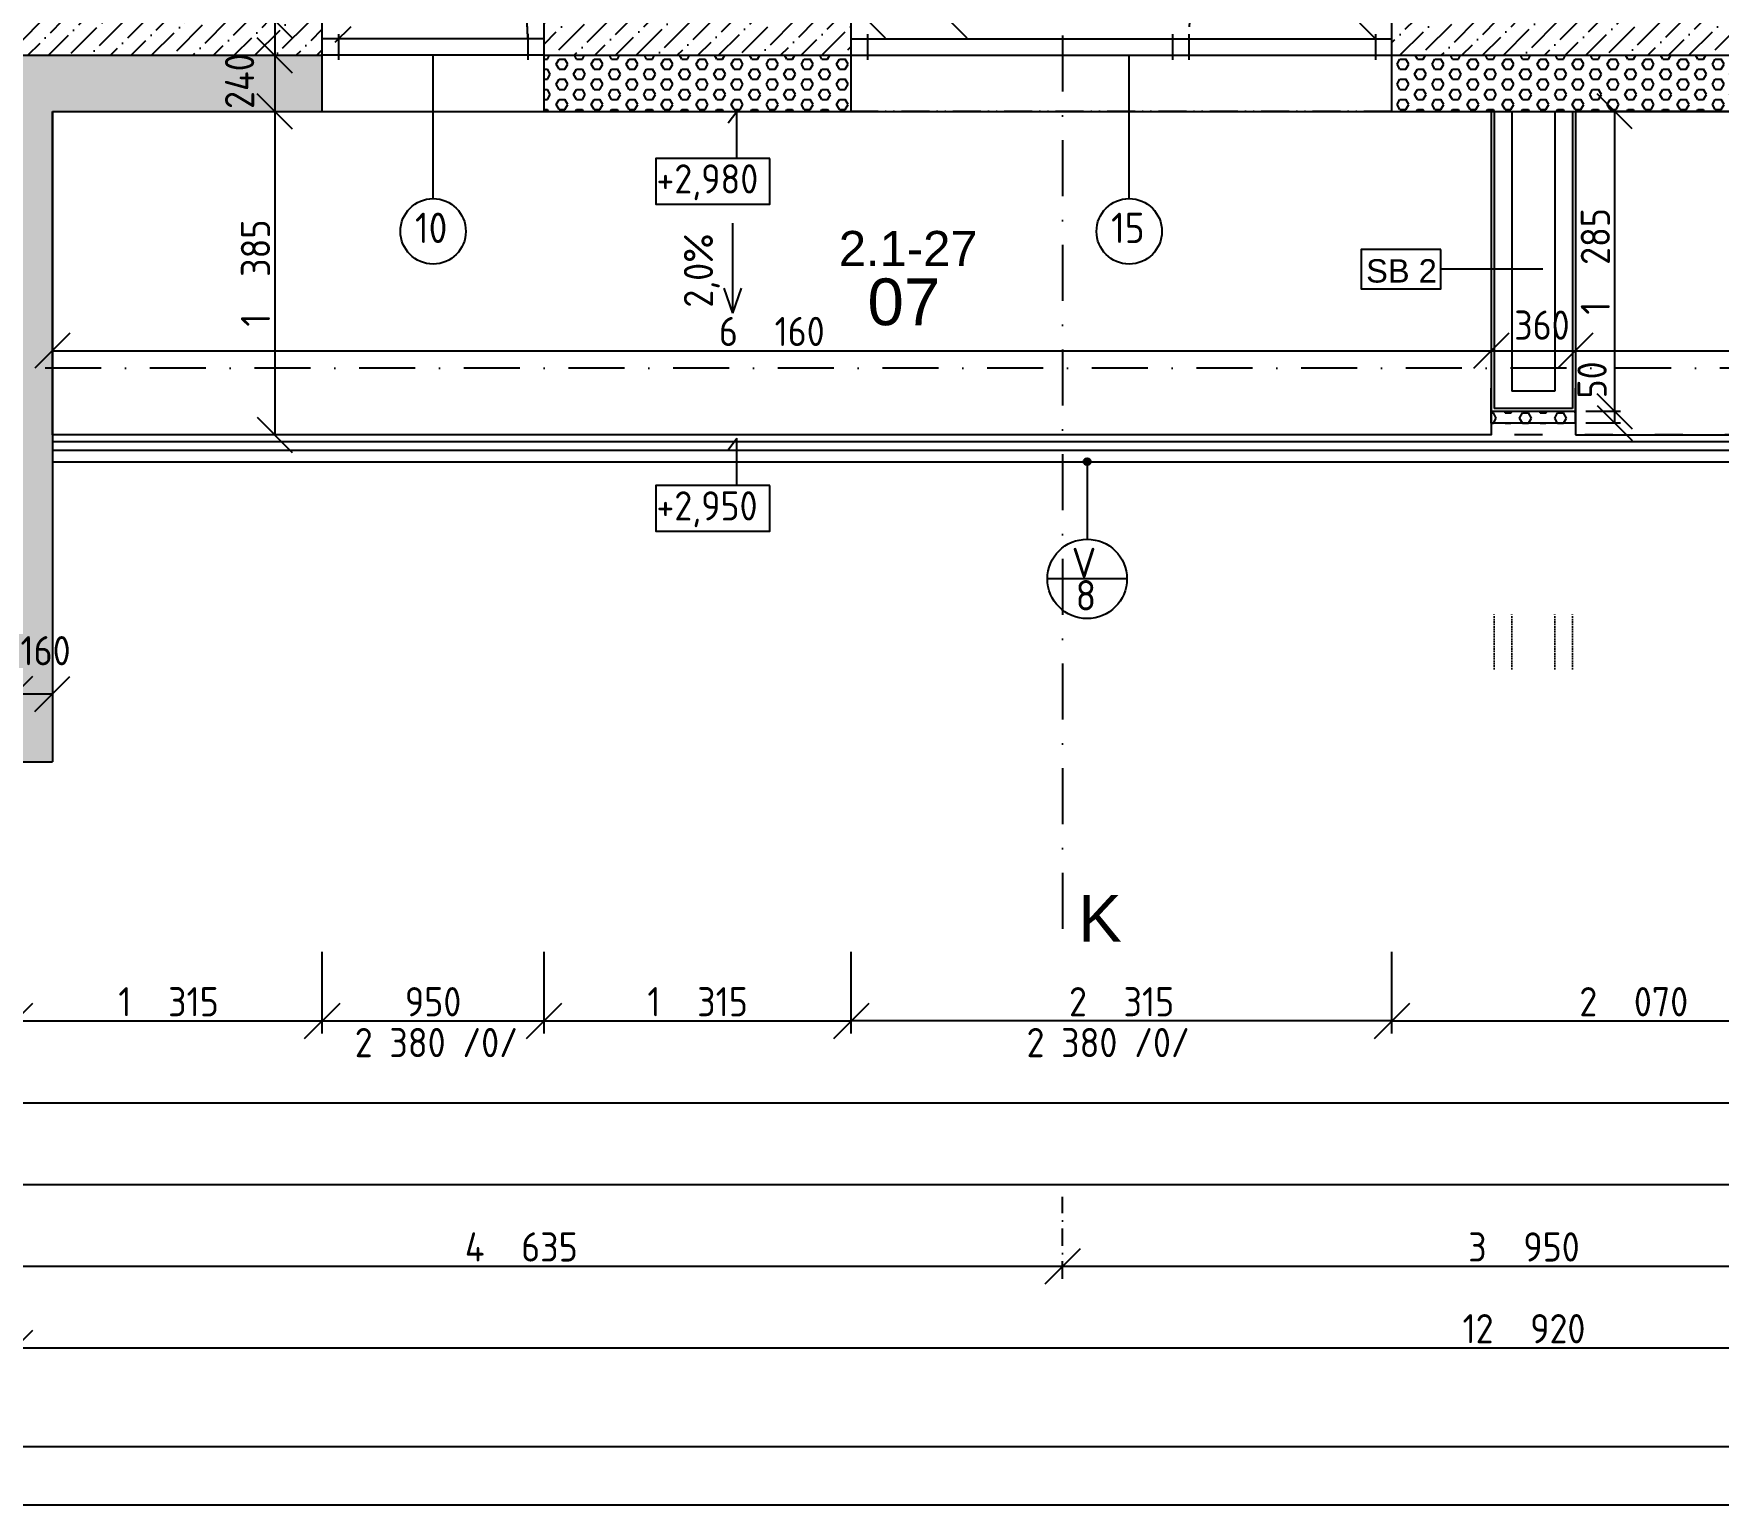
# Model space of a CAD drawing. Extents: x 4511820 to 5180432, y -1526536 to -944957.
# Drawn here: x 5027701 to 5034913, y -1263228 to -1256927 of the extents above; entities that cross this region are included whole.
import ezdxf

# ---------------------------------------------------------------- set-up
doc = ezdxf.new("R2010")
doc.units = 0
doc.header["$MEASUREMENT"] = 0
for name, pattern in [('ACAD_ISO03W100', [30, 12, -18]), ('ACAD_ISO07W100', [3.5, 0.5, -3]), ('ACAD_ISO12W100', [22, 12, -3, 0.5, -3, 0.5, -3]), ('BODKOCIARKOVANA_3', [5.6, 3, -1.3, 0, -1.3])]:
    doc.linetypes.add(name, pattern=pattern)
doc.layers.get('0').update_dxf_attribs({"linetype": 'CONTINUOUS'})
doc.layers.get('Defpoints').update_dxf_attribs({"color": 61, "linetype": 'CONTINUOUS'})
for name, color, linetype in [('KÓTY', 4, 'CONTINUOUS'), ('MÚRY', 1, 'CONTINUOUS'), ('OKNÁ', 143, 'CONTINUOUS'), ('osi', 253, 'CONTINUOUS'), ('Plochy', 41, 'CONTINUOUS'), ('POPIS', 7, 'CONTINUOUS'), ('POZEMOK', 7, 'CONTINUOUS'), ('TENKÁ', 7, 'CONTINUOUS'), ('ŠRAFY', 82, 'CONTINUOUS')]:
    doc.layers.add(name, color=color, linetype=linetype)
doc.styles.add('ARIAL', font='arial.ttf')
doc.styles.add('styl1', font='arial.ttf')
doc.styles.add('STYLE1', font='isocp.shx')
doc.dimstyles.new('STANDARD-50', dxfattribs={"dimtxt": 125, "dimasz": 150, "dimexe": 10, "dimexo": 200, "dimgap": 20, "dimtad": 1, "dimdsep": 46, "dimlunit": 6, "dimtxsty": 'STYLE1', "dimblk1": 'OBLIQUE', "dimblk2": 'OBLIQUE', "dimsah": 1, "dimcen": 2.5, "dimse1": 1, "dimse2": 1, "dimadec": 0, "dimazin": 0, "dimtfac": 1, "dimtmove": 1, "dimatfit": 3, "dimldrblk": 'OBLIQUE', "dimfxl": 1, "dimtolj": 1, "dimtzin": 0, "dimarcsym": 0})
pattern_1 = [(45, (524430.31, 212625.64), (33.1456304, 121.533978), [156.25, -31.25, 0, -31.25])]
pattern_2 = [(0, (0, -89070.035), (0, 43.3012702), [25, -50]), (120, (0, -89070.035), (-37.5, -21.6506351), [25, -50]), (60, (25, -89070.035), (-37.5, 21.6506351), [25, -50])]

# ---------------------------------------------------------------- blocks, each defined once
blk = doc.blocks.new('_OBLIQUE')
at = {"color": 0, "linetype": 'ByBlock'}
blk.add_line((-0.5, -0.5), (0.5, 0.5), dxfattribs=at)
blk = doc.blocks.new('*D13914')
at = {"layer": 'Defpoints', "color": 0}
for p in [(5027471, -1258359.2), (5032106, -1258359.2), (5032106, -1262203.9)]:
    blk.add_point(p, dxfattribs=at)
at = {"layer": 'KÓTY', "color": 0, "lineweight": -2}
blk.add_line((5027471, -1262203.9), (5032106, -1262203.9), dxfattribs=at)
at = {"layer": 'KÓTY', "color": 0, "linetype": 'ByBlock', "lineweight": -2, "xscale": 150, "yscale": 150, "zscale": 150, "rotation": 180}
blk.add_blockref('_OBLIQUE', (5027471, -1262203.9), dxfattribs=at)
at = {"layer": 'KÓTY', "color": 0, "linetype": 'ByBlock', "lineweight": -2, "xscale": 150, "yscale": 150, "zscale": 150}
blk.add_blockref('_OBLIQUE', (5032106, -1262203.9), dxfattribs=at)
at = {"layer": 'KÓTY', "color": 0, "insert": (5029788.5, -1262121.4), "char_height": 125, "attachment_point": 5, "style": 'STYLE1'}
blk.add_mtext('\\A1;4ﾠ635', dxfattribs=at)
blk = doc.blocks.new('*D13915')
at = {"layer": 'Defpoints', "color": 0}
for p in [(5032106, -1258359.2), (5036056, -1258359.2), (5036056, -1262203.9)]:
    blk.add_point(p, dxfattribs=at)
at = {"layer": 'KÓTY', "color": 0, "lineweight": -2}
blk.add_line((5032106, -1262203.9), (5036056, -1262203.9), dxfattribs=at)
at = {"layer": 'KÓTY', "color": 0, "linetype": 'ByBlock', "lineweight": -2, "xscale": 150, "yscale": 150, "zscale": 150, "rotation": 180}
blk.add_blockref('_OBLIQUE', (5032106, -1262203.9), dxfattribs=at)
at = {"layer": 'KÓTY', "color": 0, "linetype": 'ByBlock', "lineweight": -2, "xscale": 150, "yscale": 150, "zscale": 150}
blk.add_blockref('_OBLIQUE', (5036056, -1262203.9), dxfattribs=at)
at = {"layer": 'KÓTY', "color": 0, "insert": (5034081, -1262121.4), "char_height": 125, "attachment_point": 5, "style": 'STYLE1'}
blk.add_mtext('\\A1;3ﾠ950', dxfattribs=at)
blk = doc.blocks.new('*D13931')
at = {"layer": 'Defpoints', "color": 0}
for p in [(5040541, -1256869.2), (5027621, -1258104.2), (5040541, -1262553.9)]:
    blk.add_point(p, dxfattribs=at)
at = {"layer": 'KÓTY', "color": 0, "lineweight": -2}
blk.add_line((5027621, -1262553.9), (5040541, -1262553.9), dxfattribs=at)
at = {"layer": 'KÓTY', "color": 0, "linetype": 'ByBlock', "lineweight": -2, "xscale": 150, "yscale": 150, "zscale": 150, "rotation": 180}
blk.add_blockref('_OBLIQUE', (5027621, -1262553.9), dxfattribs=at)
at = {"layer": 'KÓTY', "color": 0, "linetype": 'ByBlock', "lineweight": -2, "xscale": 150, "yscale": 150, "zscale": 150}
blk.add_blockref('_OBLIQUE', (5040541, -1262553.9), dxfattribs=at)
at = {"layer": 'KÓTY', "color": 0, "insert": (5034081, -1262471.4), "char_height": 125, "attachment_point": 5, "style": 'STYLE1'}
blk.add_mtext('\\A1;12ﾠ920', dxfattribs=at)
blk = doc.blocks.new('*D13935')
at = {"layer": 'Defpoints', "color": 0}
for p in [(5007451, -1258359.2), (5040921, -1258424.2), (5040921, -1261503.9)]:
    blk.add_point(p, dxfattribs=at)
at = {"layer": 'KÓTY', "color": 0, "lineweight": -2}
blk.add_line((5007451, -1261503.9), (5040921, -1261503.9), dxfattribs=at)
at = {"layer": 'KÓTY', "color": 0, "linetype": 'ByBlock', "lineweight": -2, "xscale": 150, "yscale": 150, "zscale": 150, "rotation": 180}
blk.add_blockref('_OBLIQUE', (5007451, -1261503.9), dxfattribs=at)
at = {"layer": 'KÓTY', "color": 0, "linetype": 'ByBlock', "lineweight": -2, "xscale": 150, "yscale": 150, "zscale": 150}
blk.add_blockref('_OBLIQUE', (5040921, -1261503.9), dxfattribs=at)
at = {"layer": 'KÓTY', "color": 0, "insert": (5024186, -1261421.4), "char_height": 125, "attachment_point": 5, "style": 'STYLE1'}
blk.add_mtext('\\A1;33ﾠ470', dxfattribs=at)
blk = doc.blocks.new('*D13936')
at = {"layer": 'Defpoints', "color": 0}
for p in [(4980571, -1255834.2), (5040921, -1255834.2), (5040921, -1261853.9)]:
    blk.add_point(p, dxfattribs=at)
at = {"layer": 'KÓTY', "color": 0, "lineweight": -2}
blk.add_line((4980571, -1261853.9), (5040921, -1261853.9), dxfattribs=at)
at = {"layer": 'KÓTY', "color": 0, "linetype": 'ByBlock', "lineweight": -2, "xscale": 150, "yscale": 150, "zscale": 150, "rotation": 180}
blk.add_blockref('_OBLIQUE', (4980571, -1261853.9), dxfattribs=at)
at = {"layer": 'KÓTY', "color": 0, "linetype": 'ByBlock', "lineweight": -2, "xscale": 150, "yscale": 150, "zscale": 150}
blk.add_blockref('_OBLIQUE', (5040921, -1261853.9), dxfattribs=at)
at = {"layer": 'KÓTY', "color": 0, "insert": (5010746, -1261771.4), "char_height": 125, "attachment_point": 5, "style": 'STYLE1'}
blk.add_mtext('\\A1;60ﾠ350', dxfattribs=at)
blk = doc.blocks.new('*D14094')
at = {"layer": 'Defpoints', "color": 0}
for p in [(5033516, -1257044.2), (5035586, -1257044.2), (5035586, -1261153.9)]:
    blk.add_point(p, dxfattribs=at)
at = {"layer": 'KÓTY', "color": 0, "lineweight": -2}
blk.add_line((5033516, -1261153.9), (5035586, -1261153.9), dxfattribs=at)
at = {"layer": 'KÓTY', "color": 0, "linetype": 'ByBlock', "lineweight": -2, "xscale": 150, "yscale": 150, "zscale": 150, "rotation": 180}
blk.add_blockref('_OBLIQUE', (5033516, -1261153.9), dxfattribs=at)
at = {"layer": 'KÓTY', "color": 0, "linetype": 'ByBlock', "lineweight": -2, "xscale": 150, "yscale": 150, "zscale": 150}
blk.add_blockref('_OBLIQUE', (5035586, -1261153.9), dxfattribs=at)
at = {"layer": 'KÓTY', "color": 0, "insert": (5034551, -1261071.4), "char_height": 125, "attachment_point": 5, "style": 'STYLE1'}
blk.add_mtext('\\A1;2ﾠ070', dxfattribs=at)
blk = doc.blocks.new('*D14095')
at = {"layer": 'Defpoints', "color": 0}
for p in [(5031201, -1257019.2), (5033516, -1257064.2), (5031201, -1261153.9)]:
    blk.add_point(p, dxfattribs=at)
at = {"layer": 'KÓTY', "color": 0, "lineweight": -2}
blk.add_line((5033516, -1261153.9), (5031201, -1261153.9), dxfattribs=at)
at = {"layer": 'KÓTY', "color": 0, "linetype": 'ByBlock', "lineweight": -2, "xscale": 150, "yscale": 150, "zscale": 150, "rotation": 180}
blk.add_blockref('_OBLIQUE', (5031201, -1261153.9), dxfattribs=at)
at = {"layer": 'KÓTY', "color": 0, "linetype": 'ByBlock', "lineweight": -2, "xscale": 150, "yscale": 150, "zscale": 150}
blk.add_blockref('_OBLIQUE', (5033516, -1261153.9), dxfattribs=at)
at = {"layer": 'KÓTY', "color": 0, "insert": (5032358.5, -1261071.4), "char_height": 125, "attachment_point": 5, "style": 'STYLE1'}
blk.add_mtext('\\A1;2ﾠ315', dxfattribs=at)
blk = doc.blocks.new('*D14096')
at = {"layer": 'Defpoints', "color": 0}
for p in [(5031201, -1257019.2), (5029886, -1257056.7), (5031201, -1261153.9)]:
    blk.add_point(p, dxfattribs=at)
at = {"layer": 'KÓTY', "color": 0, "lineweight": -2}
blk.add_line((5029886, -1261153.9), (5031201, -1261153.9), dxfattribs=at)
at = {"layer": 'KÓTY', "color": 0, "linetype": 'ByBlock', "lineweight": -2, "xscale": 150, "yscale": 150, "zscale": 150, "rotation": 180}
blk.add_blockref('_OBLIQUE', (5029886, -1261153.9), dxfattribs=at)
at = {"layer": 'KÓTY', "color": 0, "linetype": 'ByBlock', "lineweight": -2, "xscale": 150, "yscale": 150, "zscale": 150}
blk.add_blockref('_OBLIQUE', (5031201, -1261153.9), dxfattribs=at)
at = {"layer": 'KÓTY', "color": 0, "insert": (5030543.5, -1261071.4), "char_height": 125, "attachment_point": 5, "style": 'STYLE1'}
blk.add_mtext('\\A1;1ﾠ315', dxfattribs=at)
blk = doc.blocks.new('*D14097')
at = {"layer": 'Defpoints', "color": 0}
for p in [(5029886, -1257019.2), (5028936, -1257056.7), (5029886, -1261153.9)]:
    blk.add_point(p, dxfattribs=at)
at = {"layer": 'KÓTY', "color": 0, "lineweight": -2}
blk.add_line((5028936, -1261153.9), (5029886, -1261153.9), dxfattribs=at)
at = {"layer": 'KÓTY', "color": 0, "linetype": 'ByBlock', "lineweight": -2, "xscale": 150, "yscale": 150, "zscale": 150, "rotation": 180}
blk.add_blockref('_OBLIQUE', (5028936, -1261153.9), dxfattribs=at)
at = {"layer": 'KÓTY', "color": 0, "linetype": 'ByBlock', "lineweight": -2, "xscale": 150, "yscale": 150, "zscale": 150}
blk.add_blockref('_OBLIQUE', (5029886, -1261153.9), dxfattribs=at)
at = {"layer": 'KÓTY', "color": 0, "insert": (5029411, -1261071.4), "char_height": 125, "attachment_point": 5, "style": 'STYLE1'}
blk.add_mtext('\\A1;950', dxfattribs=at)
blk = doc.blocks.new('*D14098')
at = {"layer": 'Defpoints', "color": 0}
for p in [(5027621, -1257044.2), (5028936, -1257044.2), (5028936, -1261153.9)]:
    blk.add_point(p, dxfattribs=at)
at = {"layer": 'KÓTY', "color": 0, "lineweight": -2}
blk.add_line((5027621, -1261153.9), (5028936, -1261153.9), dxfattribs=at)
at = {"layer": 'KÓTY', "color": 0, "linetype": 'ByBlock', "lineweight": -2, "xscale": 150, "yscale": 150, "zscale": 150, "rotation": 180}
blk.add_blockref('_OBLIQUE', (5027621, -1261153.9), dxfattribs=at)
at = {"layer": 'KÓTY', "color": 0, "linetype": 'ByBlock', "lineweight": -2, "xscale": 150, "yscale": 150, "zscale": 150}
blk.add_blockref('_OBLIQUE', (5028936, -1261153.9), dxfattribs=at)
at = {"layer": 'KÓTY', "color": 0, "insert": (5028278.5, -1261071.4), "char_height": 125, "attachment_point": 5, "style": 'STYLE1'}
blk.add_mtext('\\A1;1ﾠ315', dxfattribs=at)
blk = doc.blocks.new('*D19265')
at = {"layer": 'Defpoints', "color": 0}
for p in [(5033941, -1258284), (5034301, -1258284), (5034301, -1258284)]:
    blk.add_point(p, dxfattribs=at)
at = {"layer": 'KÓTY', "color": 0, "lineweight": -2}
blk.add_line((5033941, -1258284), (5034301, -1258284), dxfattribs=at)
at = {"layer": 'KÓTY', "color": 0, "linetype": 'ByBlock', "lineweight": -2, "xscale": 150, "yscale": 150, "zscale": 150, "rotation": 180}
blk.add_blockref('_OBLIQUE', (5033941, -1258284), dxfattribs=at)
at = {"layer": 'KÓTY', "color": 0, "linetype": 'ByBlock', "lineweight": -2, "xscale": 150, "yscale": 150, "zscale": 150}
blk.add_blockref('_OBLIQUE', (5034301, -1258284), dxfattribs=at)
at = {"layer": 'KÓTY', "color": 0, "insert": (5034158, -1258174.5), "char_height": 125, "attachment_point": 5, "style": 'STYLE1'}
blk.add_mtext('\\A1;360', dxfattribs=at)
blk = doc.blocks.new('*D31236')
at = {"layer": 'Defpoints', "color": 0}
for p in [(5027621, -1253484.2), (5027621, -1256869.2), (5028733, -1256869.2)]:
    blk.add_point(p, dxfattribs=at)
at = {"layer": 'KÓTY', "color": 0, "lineweight": -2}
blk.add_line((5028733, -1253484.2), (5028733, -1256869.2), dxfattribs=at)
at = {"layer": 'KÓTY', "color": 0, "linetype": 'ByBlock', "lineweight": -2, "xscale": 150, "yscale": 150, "zscale": 150}
for p, rotation in [((5028733, -1253484.2), 90), ((5028733, -1256869.2), 270)]:
    blk.add_blockref('_OBLIQUE', p, dxfattribs=dict(at, rotation=rotation))
at = {"layer": 'KÓTY', "color": 0, "insert": (5028650.5, -1255176.7), "char_height": 125, "attachment_point": 5, "rotation": 90, "style": 'STYLE1'}
blk.add_mtext('\\A1;3ﾠ385', dxfattribs=at)
blk = doc.blocks.new('*D31239')
at = {"layer": 'Defpoints', "color": 0}
for p in [(5030736, -1253369.2), (5030736, -1256869.2), (5031271, -1256869.2)]:
    blk.add_point(p, dxfattribs=at)
at = {"layer": 'KÓTY', "color": 0, "lineweight": -2}
blk.add_line((5031271, -1253369.2), (5031271, -1256869.2), dxfattribs=at)
at = {"layer": 'KÓTY', "color": 0, "linetype": 'ByBlock', "lineweight": -2, "xscale": 150, "yscale": 150, "zscale": 150}
for p, rotation in [((5031271, -1253369.2), 90), ((5031271, -1256869.2), 270)]:
    blk.add_blockref('_OBLIQUE', p, dxfattribs=dict(at, rotation=rotation))
at = {"layer": 'KÓTY', "color": 0, "insert": (5031188.5, -1255119.2), "char_height": 125, "attachment_point": 5, "rotation": 90, "style": 'STYLE1'}
blk.add_mtext('\\A1;3ﾠ500', dxfattribs=at)
blk = doc.blocks.new('*D31278')
at = {"layer": 'Defpoints', "color": 0}
for p in [(5030736, -1251794.2), (5031621, -1251794.2), (5030736, -1256869.2)]:
    blk.add_point(p, dxfattribs=at)
at = {"layer": 'KÓTY', "color": 0, "lineweight": -2}
blk.add_line((5031621, -1256869.2), (5031621, -1251794.2), dxfattribs=at)
at = {"layer": 'KÓTY', "color": 0, "linetype": 'ByBlock', "lineweight": -2, "xscale": 150, "yscale": 150, "zscale": 150}
for p, rotation in [((5031621, -1251794.2), 90), ((5031621, -1256869.2), 270)]:
    blk.add_blockref('_OBLIQUE', p, dxfattribs=dict(at, rotation=rotation))
at = {"layer": 'KÓTY', "color": 0, "insert": (5031538.5, -1254331.7), "char_height": 125, "attachment_point": 5, "rotation": 90, "style": 'STYLE1'}
blk.add_mtext('\\A1;5ﾠ075', dxfattribs=at)
blk = doc.blocks.new('*D31462')
at = {"layer": 'Defpoints', "color": 0}
for p in [(5027781, -1259753.5), (5027621, -1259854.2), (5027781, -1259854.2)]:
    blk.add_point(p, dxfattribs=at)
at = {"layer": 'KÓTY', "color": 0, "lineweight": -2}
blk.add_line((5027621, -1259753.5), (5027781, -1259753.5), dxfattribs=at)
at = {"layer": 'KÓTY', "color": 0, "linetype": 'ByBlock', "lineweight": -2, "xscale": 150, "yscale": 150, "zscale": 150, "rotation": 180}
blk.add_blockref('_OBLIQUE', (5027621, -1259753.5), dxfattribs=at)
at = {"layer": 'KÓTY', "color": 0, "linetype": 'ByBlock', "lineweight": -2, "xscale": 150, "yscale": 150, "zscale": 150}
blk.add_blockref('_OBLIQUE', (5027781, -1259753.5), dxfattribs=at)
at = {"layer": 'KÓTY', "color": 0, "insert": (5027751.8, -1259568.5), "char_height": 125, "attachment_point": 5, "style": 'STYLE1'}
blk.add_mtext('\\A1;160', dxfattribs=at)
blk = doc.blocks.new('*D31463')
at = {"layer": 'Defpoints', "color": 0}
for p in [(5027781, -1257259.2), (5033941, -1257259.2), (5033941, -1258284)]:
    blk.add_point(p, dxfattribs=at)
at = {"layer": 'KÓTY', "color": 0, "lineweight": -2}
blk.add_line((5027781, -1258284), (5033941, -1258284), dxfattribs=at)
at = {"layer": 'KÓTY', "color": 0, "linetype": 'ByBlock', "lineweight": -2, "xscale": 150, "yscale": 150, "zscale": 150, "rotation": 180}
blk.add_blockref('_OBLIQUE', (5027781, -1258284), dxfattribs=at)
at = {"layer": 'KÓTY', "color": 0, "linetype": 'ByBlock', "lineweight": -2, "xscale": 150, "yscale": 150, "zscale": 150}
blk.add_blockref('_OBLIQUE', (5033941, -1258284), dxfattribs=at)
at = {"layer": 'KÓTY', "color": 0, "insert": (5030861, -1258201.5), "char_height": 125, "attachment_point": 5, "style": 'STYLE1'}
blk.add_mtext('\\A1;6ﾠ160', dxfattribs=at)
blk = doc.blocks.new('*D31465')
at = {"layer": 'Defpoints', "color": 0}
for p in [(5040461, -1258284), (5034301, -1258379.2), (5040461, -1258379.2)]:
    blk.add_point(p, dxfattribs=at)
at = {"layer": 'KÓTY', "color": 0, "lineweight": -2}
blk.add_line((5034301, -1258284), (5040461, -1258284), dxfattribs=at)
at = {"layer": 'KÓTY', "color": 0, "linetype": 'ByBlock', "lineweight": -2, "xscale": 150, "yscale": 150, "zscale": 150, "rotation": 180}
blk.add_blockref('_OBLIQUE', (5034301, -1258284), dxfattribs=at)
at = {"layer": 'KÓTY', "color": 0, "linetype": 'ByBlock', "lineweight": -2, "xscale": 150, "yscale": 150, "zscale": 150}
blk.add_blockref('_OBLIQUE', (5040461, -1258284), dxfattribs=at)
at = {"layer": 'KÓTY', "color": 0, "insert": (5037381, -1258201.5), "char_height": 125, "attachment_point": 5, "style": 'STYLE1'}
blk.add_mtext('\\A1;6ﾠ160', dxfattribs=at)
blk = doc.blocks.new('*D48043')
at = {"layer": 'Defpoints', "color": 0}
for p in [(5034301, -1257259.2), (5034301, -1258544.2), (5034469, -1258544.2)]:
    blk.add_point(p, dxfattribs=at)
at = {"layer": 'KÓTY', "color": 0, "lineweight": -2}
blk.add_line((5034469, -1257259.2), (5034469, -1258544.2), dxfattribs=at)
at = {"layer": 'KÓTY', "color": 0, "linetype": 'ByBlock', "lineweight": -2, "xscale": 150, "yscale": 150, "zscale": 150}
for p, rotation in [((5034469, -1257259.2), 90), ((5034469, -1258544.2), 270)]:
    blk.add_blockref('_OBLIQUE', p, dxfattribs=dict(at, rotation=rotation))
at = {"layer": 'KÓTY', "color": 0, "insert": (5034386.5, -1257901.7), "char_height": 125, "attachment_point": 5, "rotation": 90, "style": 'STYLE1'}
blk.add_mtext('\\A1;1ﾠ285', dxfattribs=at)
blk = doc.blocks.new('*D48044')
at = {"layer": 'Defpoints', "color": 0}
for p in [(5034301, -1258544.2), (5034301, -1258594.2), (5034469, -1258594.2)]:
    blk.add_point(p, dxfattribs=at)
at = {"layer": 'KÓTY', "color": 0, "lineweight": -2}
blk.add_line((5034469, -1258544.2), (5034469, -1258594.2), dxfattribs=at)
at = {"layer": 'KÓTY', "color": 0, "linetype": 'ByBlock', "lineweight": -2, "xscale": 150, "yscale": 150, "zscale": 150}
for p, rotation in [((5034469, -1258544.2), 90), ((5034469, -1258594.2), 270)]:
    blk.add_blockref('_OBLIQUE', p, dxfattribs=dict(at, rotation=rotation))
at = {"layer": 'KÓTY', "color": 0, "insert": (5034372.5, -1258409.1), "char_height": 125, "attachment_point": 5, "rotation": 90, "style": 'STYLE1'}
blk.add_mtext('\\A1;50', dxfattribs=at)
blk = doc.blocks.new('*D48045')
at = {"layer": 'Defpoints', "color": 0}
for p in [(5029337.5, -1256869.2), (5028733, -1257019.2), (5029337.5, -1257019.2)]:
    blk.add_point(p, dxfattribs=at)
at = {"layer": 'KÓTY', "color": 0, "lineweight": -2}
blk.add_line((5028733, -1256869.2), (5028733, -1257019.2), dxfattribs=at)
at = {"layer": 'KÓTY', "color": 0, "linetype": 'ByBlock', "lineweight": -2, "xscale": 150, "yscale": 150, "zscale": 150}
for p, rotation in [((5028733, -1256869.2), 90), ((5028733, -1257019.2), 270)]:
    blk.add_blockref('_OBLIQUE', p, dxfattribs=dict(at, rotation=rotation))
at = {"layer": 'KÓTY', "color": 0, "insert": (5028587, -1256749.5), "char_height": 125, "attachment_point": 5, "rotation": 90, "style": 'STYLE1'}
blk.add_mtext('\\A1;150', dxfattribs=at)
blk = doc.blocks.new('*D48046')
at = {"layer": 'Defpoints', "color": 0}
for p in [(5029337.5, -1257019.2), (5028733, -1257259.2), (5029337.5, -1257259.2)]:
    blk.add_point(p, dxfattribs=at)
at = {"layer": 'KÓTY', "color": 0, "lineweight": -2}
blk.add_line((5028733, -1257019.2), (5028733, -1257259.2), dxfattribs=at)
at = {"layer": 'KÓTY', "color": 0, "linetype": 'ByBlock', "lineweight": -2, "xscale": 150, "yscale": 150, "zscale": 150}
for p, rotation in [((5028733, -1257019.2), 90), ((5028733, -1257259.2), 270)]:
    blk.add_blockref('_OBLIQUE', p, dxfattribs=dict(at, rotation=rotation))
at = {"layer": 'KÓTY', "color": 0, "insert": (5028582.5, -1257130), "char_height": 125, "attachment_point": 5, "rotation": 90, "style": 'STYLE1'}
blk.add_mtext('\\A1;240', dxfattribs=at)
blk = doc.blocks.new('*D48047')
at = {"layer": 'Defpoints', "color": 0}
for p in [(5029632.5, -1257259.2), (5028733, -1258644.2), (5029632.5, -1258644.2)]:
    blk.add_point(p, dxfattribs=at)
at = {"layer": 'KÓTY', "color": 0, "lineweight": -2}
blk.add_line((5028733, -1257259.2), (5028733, -1258644.2), dxfattribs=at)
at = {"layer": 'KÓTY', "color": 0, "linetype": 'ByBlock', "lineweight": -2, "xscale": 150, "yscale": 150, "zscale": 150}
for p, rotation in [((5028733, -1257259.2), 90), ((5028733, -1258644.2), 270)]:
    blk.add_blockref('_OBLIQUE', p, dxfattribs=dict(at, rotation=rotation))
at = {"layer": 'KÓTY', "color": 0, "insert": (5028650.5, -1257951.7), "char_height": 125, "attachment_point": 5, "rotation": 90, "style": 'STYLE1'}
blk.add_mtext('\\A1;1ﾠ385', dxfattribs=at)

msp = doc.modelspace()

# ---------------------------------------------------------------- hatches: boundary and pattern name
at = {"layer": 'TENKÁ'}
h = msp.add_hatch(color=256, dxfattribs=at)
h.dxf.hatch_style = 1
h.paths.add_polyline_path([(5032211, -1258774.226, 2.41421356), (5032196, -1258759.226, 0.41421356)])
at = {"layer": 'ŠRAFY'}
h = msp.add_hatch(dxfattribs=at)
h.set_pattern_fill('ANSI36', color=256, scale=500, angle=360)
h.set_pattern_definition([(45, (524430.31, 212843.14), (33.1456304, 121.533978), [156.25, -31.25, 0, -31.25])])
h.paths.add_polyline_path([(5027321, -1256904.226), (5027321, -1257019.226), (5027621, -1257019.226), (5028936, -1257019.226), (5028936, -1256949.226), (5028936, -1256869.226), (5027621, -1256869.226), (5027321, -1256869.226)])
h = msp.add_hatch(dxfattribs=at)
h.set_pattern_fill('ANSI36', color=256, scale=500, angle=360)
h.set_pattern_definition(pattern_1)
h.paths.add_polyline_path([(5031201, -1257019.226), (5031201, -1256949.226), (5031201, -1256869.226), (5030736, -1256869.226), (5030621, -1256869.226), (5029886, -1256869.226), (5029886, -1256949.226), (5029886, -1257019.226)])
h = msp.add_hatch(dxfattribs=at)
h.set_pattern_fill('ANSI36', color=256, scale=500, angle=360)
h.set_pattern_definition(pattern_1)
h.paths.add_polyline_path([(5034158.5, -1257019.226), (5035586, -1257019.226), (5035586, -1256949.226), (5035586, -1256869.226), (5034121, -1256869.226), (5034006, -1256869.226), (5033956, -1256869.226), (5033516, -1256869.226), (5033516, -1256949.226), (5033516, -1257019.226), (5034083.5, -1257019.226)])
h = msp.add_hatch(dxfattribs=at)
h.set_pattern_fill('HEX', color=256, scale=200)
h.set_pattern_definition(pattern_2)
h.paths.add_polyline_path([(5025801, -1259994.226), (5025801, -1260044.226), (5027101, -1260044.226), (5027781, -1260044.226), (5027781, -1258759.226), (5027781, -1258709.226), (5027781, -1258674.226), (5027781, -1258644.226), (5027781, -1257259.226), (5028936, -1257259.226), (5028936, -1257019.226), (5027621, -1257019.226), (5027621, -1260019.226), (5027321, -1260019.226), (5027321, -1259994.226), (5027088.5, -1259994.226), (5025851, -1259994.226), (5025813.5, -1259994.226)])
h.paths.add_polyline_path([(5027620.451, -1259443.535), (5027883.049, -1259443.535), (5027883.049, -1259693.535), (5027620.451, -1259693.535)], flags=24)
h = msp.add_hatch(dxfattribs=at)
h.set_pattern_fill('HEX', color=256, scale=200)
h.set_pattern_definition(pattern_2)
h.paths.add_polyline_path([(5029886, -1257019.226), (5029886, -1257259.226), (5030711, -1257259.226), (5031201, -1257259.226), (5031201, -1257019.226)])
h = msp.add_hatch(dxfattribs=at)
h.set_pattern_fill('HEX', color=256, scale=200)
h.set_pattern_definition(pattern_2)
h.paths.add_polyline_path([(5034288.5, -1257259.226), (5034301, -1257259.226), (5035586, -1257259.226), (5035586, -1257019.226), (5033516, -1257019.226), (5033516, -1257259.226), (5033941, -1257259.226), (5033953.5, -1257259.226), (5034028.5, -1257259.226), (5034213.5, -1257259.226)])
h = msp.add_hatch(dxfattribs=at)
h.set_pattern_fill('HEX', color=256, scale=200)
h.set_pattern_definition(pattern_2)
h.paths.add_polyline_path([(5033941, -1258544.226), (5033941, -1258594.226), (5034301, -1258594.226), (5034301, -1258544.226)])

# ---------------------------------------------------------------- linework, layer by layer
at = {"layer": 'KÓTY'}
for p, q in [((5034494.5, -1258544.226), (5034345.5, -1258544.226)), ((5034494.5, -1258594.226), (5034345.5, -1258594.226))]:
    msp.add_line(p, q, dxfattribs=at)
at = {"layer": 'KÓTY', "ltscale": 25}
for p, q in [((5028936, -1261207.32), (5028936, -1260857.32)), ((5029886, -1261207.32), (5029886, -1260857.32)), ((5031201, -1261207.32), (5031201, -1260857.32)), ((5033516, -1261207.32), (5033516, -1260857.32))]:
    msp.add_line(p, q, dxfattribs=at)
at = {"layer": 'KÓTY', "linetype": 'BODKOCIARKOVANA_3', "ltscale": 25}
msp.add_line((5032106, -1262257.32), (5032106, -1261907.32), dxfattribs=at)
at = {"layer": 'MÚRY'}
for p, q in [((5028936, -1257259.226), (5028936, -1256869.226)), ((5029886, -1257259.226), (5029886, -1256869.226)), ((5029886, -1257259.226), (5029886, -1256869.226)), ((5031201, -1257259.226), (5031201, -1256869.226)), ((5033516, -1257259.226), (5033516, -1256869.226)), ((5027781, -1257259.226), (5028936, -1257259.226)), ((5027781, -1257259.226), (5027781, -1260044.226)), ((5029886, -1257259.226), (5031201, -1257259.226)), ((5033516, -1257259.226), (5033941, -1257259.226)), ((5033941, -1257259.226), (5033941, -1258594.226)), ((5033941, -1257259.226), (5033941, -1258594.226)), ((5034301, -1257259.226), (5035586, -1257259.226)), ((5034301, -1257259.226), (5034301, -1258594.226)), ((5034301, -1257259.226), (5034301, -1258594.226)), ((5033941, -1258594.226), (5033941, -1258444.226)), ((5033941, -1258594.226), (5033941, -1258444.226)), ((5034301, -1258594.226), (5034301, -1258444.226)), ((5034301, -1258594.226), (5034301, -1258444.226)), ((5034301, -1258594.226), (5033941, -1258594.226)), ((5025801, -1260044.226), (5027781, -1260044.226))]:
    msp.add_line(p, q, dxfattribs=at)
at = {"layer": 'OKNÁ', "linetype": 'ACAD_ISO03W100', "ltscale": 8}
for p, q in [((5028991.858, -1256963.368), (5029576.663, -1256378.563)), ((5033446, -1256949.226), (5032880.315, -1256383.541))]:
    msp.add_line(p, q, dxfattribs=at)
at = {"layer": 'OKNÁ', "ltscale": 0.25}
for p, q in [((5029886, -1256949.226), (5028936, -1256949.226)), ((5029006, -1256929.226), (5029006, -1257039.226)), ((5029816, -1256929.226), (5029816, -1257039.226)), ((5031201, -1256949.226), (5033516, -1256949.226)), ((5031271, -1256929.226), (5031271, -1257039.226)), ((5032576, -1256929.226), (5032576, -1257039.226)), ((5032646, -1256929.226), (5032646, -1257039.226)), ((5033446, -1256929.226), (5033446, -1257039.226)), ((5029886, -1257019.226), (5028936, -1257019.226)), ((5029411, -1257633.08), (5029411, -1257019.226)), ((5031201, -1257019.226), (5033516, -1257019.226)), ((5032391, -1257633.08), (5032391, -1257019.226))]:
    msp.add_line(p, q, dxfattribs=at)
for centre in [(5029411, -1257773.08), (5032391, -1257773.08)]:
    msp.add_circle(centre, 140, dxfattribs=at)
at = {"layer": 'OKNÁ', "linetype": 'ACAD_ISO03W100', "ltscale": 8}
for centre, start, end in [((5029016, -1256949.226), 0, 45.5064345), ((5033446, -1256949.226), 135, 180)]:
    msp.add_arc(centre, 800, start, end, dxfattribs=at)
at = {"layer": 'osi', "linetype": 'BODKOCIARKOVANA_3', "ltscale": 80}
for p, q in [((5032106, -1223327.035), (5032106, -1260844.226)), ((5041881, -1258359.226), (4978211, -1258359.226))]:
    msp.add_line(p, q, dxfattribs=at)
at = {"layer": 'Plochy'}
for points in [[(5027781, -1257259.226), (5033941, -1257259.226), (5033941, -1258644.226), (5027781, -1258644.226)], [(5034301, -1258644.226), (5040461, -1258644.226), (5040461, -1257259.226), (5034301, -1257259.226)]]:
    msp.add_lwpolyline(points, close=True, dxfattribs=at)
at = {"layer": 'POZEMOK'}
for p, q in [((5027781, -1258709.226), (5040661, -1258709.226)), ((5027781, -1258759.226), (5040711, -1258759.226))]:
    msp.add_line(p, q, dxfattribs=at)
at = {"layer": 'TENKÁ'}
for p, q in [((5027321, -1257019.226), (5028936, -1257019.226)), ((5029886, -1257019.226), (5031201, -1257019.226)), ((5033516, -1257019.226), (5035586, -1257019.226)), ((5030673.645, -1257308.035), (5030711, -1257259.226)), ((5030711, -1257460.726), (5030711, -1257259.226)), ((5033941, -1257259.226), (5034301, -1257259.226)), ((5030692.516, -1257737.715), (5030692.516, -1258123.715)), ((5034162.25, -1257934.976), (5033725.75, -1257934.976)), ((5030654.916, -1258016.515), (5030692.516, -1258123.715)), ((5030730.116, -1258016.515), (5030692.516, -1258123.715)), ((5034301, -1258544.226), (5033941, -1258544.226)), ((5040461, -1258674.226), (5027781, -1258674.226)), ((5030673.645, -1258708.035), (5030711, -1258659.226)), ((5030711, -1258860.726), (5030711, -1258659.226))]:
    msp.add_line(p, q, dxfattribs=at)
at = {"layer": 'TENKÁ', "linetype": 'ACAD_ISO12W100', "ltscale": 10}
for p, q in [((5028936, -1257259.226), (5029886, -1257259.226)), ((5033516, -1257259.226), (5031201, -1257259.226))]:
    msp.add_line(p, q, dxfattribs=at)
at = {"layer": 'TENKÁ', "color": 252}
for p, q in [((5033953.5, -1257259.226), (5033953.5, -1258531.726)), ((5034028.5, -1257259.226), (5034028.5, -1258456.726)), ((5034213.5, -1257259.226), (5034213.5, -1258456.726)), ((5034288.5, -1257259.226), (5034288.5, -1258531.726)), ((5034213.5, -1258456.726), (5034028.5, -1258456.726)), ((5034288.5, -1258531.726), (5033953.5, -1258531.726))]:
    msp.add_line(p, q, dxfattribs=at)
at = {"layer": 'TENKÁ', "linetype": 'ACAD_ISO03W100', "ltscale": 10}
msp.add_line((5040461, -1258644.226), (5027781, -1258644.226), dxfattribs=at)
at = {"layer": 'TENKÁ', "ltscale": 0.25}
for p, q in [((5032211, -1258759.226), (5032211, -1259091.129)), ((5032381, -1259261.129), (5032041, -1259261.129))]:
    msp.add_line(p, q, dxfattribs=at)
at = {"layer": 'TENKÁ', "color": 251, "linetype": 'ACAD_ISO07W100', "ltscale": 3}
for p, q in [((5033953.5, -1259644.5), (5033953.5, -1259404.5)), ((5034028.5, -1259644.5), (5034028.5, -1259404.5)), ((5034213.5, -1259644.5), (5034213.5, -1259404.5)), ((5034288.5, -1259644.5), (5034288.5, -1259404.5))]:
    msp.add_line(p, q, dxfattribs=at)
at = {"layer": 'TENKÁ', "color": 7}
for p, q in [((5064787, -1262977.635), (4975996, -1262977.635)), ((5065037, -1263227.635), (4975746, -1263227.635))]:
    msp.add_line(p, q, dxfattribs=at)
at = {"layer": 'TENKÁ'}
for points in [[(5030852.307, -1257460.726), (5030364.693, -1257460.726), (5030364.693, -1257656.125), (5030852.307, -1257656.125)], [(5033725.75, -1257850.976), (5033384.25, -1257850.976), (5033384.25, -1258018.976), (5033725.75, -1258018.976)], [(5030852.307, -1258860.726), (5030364.693, -1258860.726), (5030364.693, -1259056.125), (5030852.307, -1259056.125)]]:
    msp.add_lwpolyline(points, close=True, dxfattribs=at)
msp.add_circle((5032211, -1258759.226), 15, dxfattribs=at)
at = {"layer": 'TENKÁ', "ltscale": 0.25}
msp.add_circle((5032211, -1259261.129), 170, dxfattribs=at)

# ---------------------------------------------------------------- texts
at = {"layer": 'KÓTY', "char_height": 125, "attachment_point": 5, "style": 'STYLE1'}
for insert in [(5029425, -1261246.375), (5032301, -1261246.375)]:
    msp.add_mtext('\\A1;2 380 /0/', dxfattribs=dict(at, insert=insert))
at = {"layer": 'POPIS', "lineweight": 40, "ltscale": 0.25, "style": 'ARIAL'}
for s, height, p in [('2.1-27', 150, (5031147.769, -1257921.305)), ('07', 200, (5031270.811, -1258174.805))]:
    msp.add_text(s, height=height, dxfattribs=at).set_placement(p)
at = {"layer": 'TENKÁ', "ltscale": 0.25}
for s, height, style, p in [('+2,980', 125, 'STYLE1', (5030367.082, -1257610.927)), ('+2,950', 125, 'STYLE1', (5030367.082, -1259010.927)), ('K', 200, 'styl1', (5032172.554, -1260814.323))]:
    msp.add_text(s, height=height, dxfattribs=dict(at, style=style)).set_placement(p)
at = {"layer": 'TENKÁ', "style": 'STYLE1'}
for s, p in [('10', (5029333.47, -1257823.08)), ('15', (5032313.47, -1257823.08)), ('V', (5032144.97, -1259257.629)), ('8', (5032161.47, -1259396.266))]:
    msp.add_text(s, height=130, dxfattribs=at).set_placement(p)
at = {"layer": 'TENKÁ', "ltscale": 0.25, "style": 'STYLE1'}
msp.add_text('2,0%', height=125, rotation=90, dxfattribs=at).set_placement((5030609.306, -1258099.883))
at = {"layer": 'TENKÁ', "linetype": 'Continuous', "lineweight": 20, "style": 'ARIAL'}
msp.add_text('SB 2', height=100, dxfattribs=at).set_placement((5033405.161, -1257992.305))

# ---------------------------------------------------------------- dimensions: what is measured, and where the dimension line sits
at = {"layer": 'KÓTY'}
for base, p1, p2, picture, middle in [((5031621, -1251794.226), (5030736, -1256869.226), (5030736, -1251794.226), '*D31278', (5031538.457, -1254331.726)), ((5031271, -1256869.226), (5030736, -1253369.226), (5030736, -1256869.226), '*D31239', (5031188.457, -1255119.226)), ((5028733, -1256869.226), (5027621, -1253484.226), (5027621, -1256869.226), '*D31236', (5028650.457, -1255176.726))]:
    dim = msp.add_linear_dim(base=base, p1=p1, p2=p2, angle=90, dimstyle='STANDARD-50', dxfattribs=at)
    dim.commit()
    dim.dimension.update_dxf_attribs({"geometry": picture, "text_midpoint": middle})
for base, p1, p2, picture, middle in [((5040921, -1261853.918), (4980571, -1255834.226), (5040921, -1255834.226), '*D13936', (5010746, -1261771.375)), ((5040541, -1262553.918), (5027621, -1258104.226), (5040541, -1256869.226), '*D13931', (5034081, -1262471.375)), ((5028936, -1261153.918), (5027621, -1257044.226), (5028936, -1257044.226), '*D14098', (5028278.5, -1261071.375)), ((5029886, -1261153.918), (5028936, -1257056.726), (5029886, -1257019.226), '*D14097', (5029411, -1261071.418)), ((5031201, -1261153.918), (5029886, -1257056.726), (5031201, -1257019.226), '*D14096', (5030543.5, -1261071.375)), ((5031201, -1261153.918), (5033516, -1257064.226), (5031201, -1257019.226), '*D14095', (5032358.5, -1261071.375)), ((5035586, -1261153.918), (5033516, -1257044.226), (5035586, -1257044.226), '*D14094', (5034551, -1261071.375)), ((5033941, -1258284.035), (5027781, -1257259.226), (5033941, -1257259.226), '*D31463', (5030861, -1258201.492)), ((5040461, -1258284.035), (5034301, -1258379.226), (5040461, -1258379.226), '*D31465', (5037381, -1258201.492)), ((5040921, -1261503.918), (5007451, -1258359.226), (5040921, -1258424.226), '*D13935', (5024186, -1261421.375)), ((5032106, -1262203.918), (5027471, -1258359.226), (5032106, -1258359.226), '*D13914', (5029788.5, -1262121.375)), ((5036056, -1262203.918), (5032106, -1258359.226), (5036056, -1258359.226), '*D13915', (5034081, -1262121.375)), ((5027781, -1259753.535), (5027621, -1259854.226), (5027781, -1259854.226), '*D31462', (5027751.75, -1259568.535))]:
    dim = msp.add_linear_dim(base=base, p1=p1, p2=p2, dimstyle='STANDARD-50', dxfattribs=at)
    dim.commit()
    dim.dimension.update_dxf_attribs({"geometry": picture, "text_midpoint": middle})
for base, p1, p2, picture, middle in [((5028733, -1257019.226), (5029337.5, -1256869.226), (5029337.5, -1257019.226), '*D48045', (5028669.5, -1256749.535)), ((5028733, -1257259.226), (5029337.5, -1257019.226), (5029337.5, -1257259.226), '*D48046', (5028665, -1257130.035)), ((5034469, -1258594.226), (5034301, -1258544.226), (5034301, -1258594.226), '*D48044', (5034455, -1258409.054))]:
    dim = msp.add_linear_dim(base=base, p1=p1, p2=p2, angle=90, dimstyle='STANDARD-50', override={"dimtxsty": 'STYLE1', "dimldrblk": 'OBLIQUE'}, dxfattribs=at)
    dim.commit()
    dim.dimension.update_dxf_attribs({"geometry": picture, "text_midpoint": middle, "dimtype": 160})
for base, p1, p2, picture, middle in [((5028733, -1258644.226), (5029632.5, -1257259.226), (5029632.5, -1258644.226), '*D48047', (5028650.457, -1257951.726)), ((5034469, -1258544.226), (5034301, -1257259.226), (5034301, -1258544.226), '*D48043', (5034386.457, -1257901.726))]:
    dim = msp.add_linear_dim(base=base, p1=p1, p2=p2, angle=90, dimstyle='STANDARD-50', override={"dimtxsty": 'STYLE1', "dimldrblk": 'OBLIQUE'}, dxfattribs=at)
    dim.commit()
    dim.dimension.update_dxf_attribs({"geometry": picture, "text_midpoint": middle})
dim = msp.add_linear_dim(base=(5034301, -1258284.035), p1=(5033941, -1258284.035), p2=(5034301, -1258284.035), dimstyle='STANDARD-50', dxfattribs=at)
dim.commit()
dim.dimension.update_dxf_attribs({"geometry": '*D19265', "text_midpoint": (5034158, -1258257.035), "dimtype": 160})

doc.saveas('drawing.dxf')
